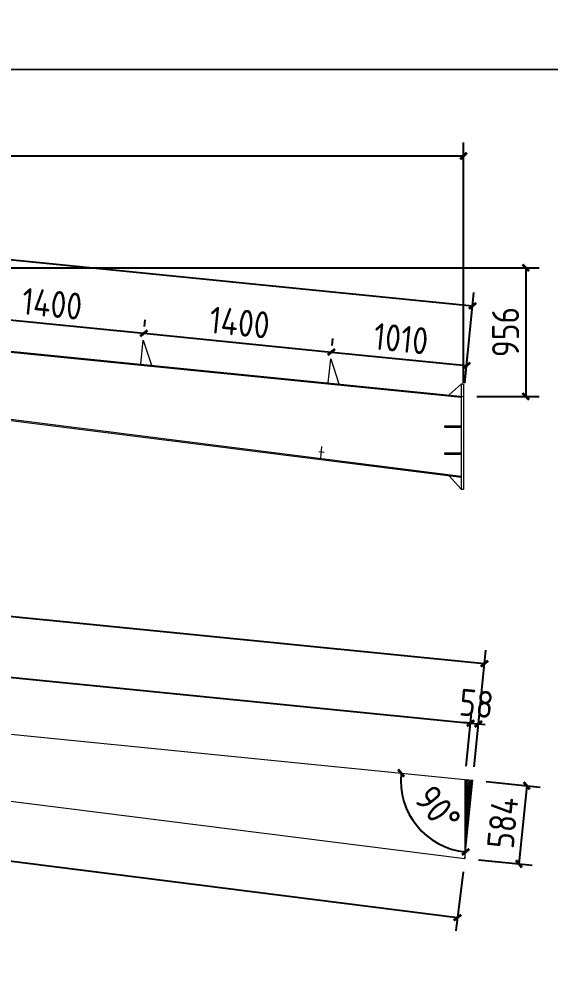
# Model space of a CAD drawing. Extents: x 485428 to 797698, y 56414 to 211814.
# Drawn here: x 756013 to 759960, y 127481 to 134492 of the extents above; entities that cross this region are included whole.
import ezdxf

# ---------------------------------------------------------------- set-up
doc = ezdxf.new("R2010")
doc.units = 0
doc.header["$LTSCALE"] = 1000
doc.header["$MEASUREMENT"] = 0
doc.styles.get("Standard").update_dxf_attribs({"font": 'gbenor.shx', "bigfont": 'gbcbig.shx'})
doc.dimstyles.get("Standard").update_dxf_attribs({"dimscale": 100, "dimtxt": 2, "dimasz": 0.4, "dimexe": 0.5, "dimexo": 1, "dimgap": 0.5, "dimtad": 1, "dimdec": 0, "dimzin": 0, "dimdsep": 46, "dimtxsty": 'Standard', "dimblk": 'ARCHTICK', "dimcen": 0.09, "dimadec": 0, "dimazin": 0, "dimtfac": 1, "dimtdec": 0, "dimtix": 1, "dimtmove": 2, "dimatfit": 3, "dimfxl": 1, "dimtolj": 1, "dimtzin": 0, "dimarcsym": 0})

# ---------------------------------------------------------------- blocks, each defined once
blk = doc.blocks.new('_ArchTick')
at = {"color": 0, "linetype": 'ByBlock', "const_width": 0.4}
blk.add_lwpolyline([(-0.5, -0.5), (0.5, 0.5)], dxfattribs=at)
blk = doc.blocks.new('*D2342')
at = {"color": 3, "lineweight": -2}
for p, q in [((755553.2, 132343.4), (755558.3, 132393.6)), ((755548.3, 132294.1), (756941.4, 132154.8)), ((756946.3, 132204.1), (756951.3, 132254.3))]:
    blk.add_line(p, q, dxfattribs=at)
at = {"layer": 'Defpoints', "color": 0}
for p in [(755543.3, 132243.9), (756936.3, 132104.6), (756941.4, 132154.8)]:
    blk.add_point(p, dxfattribs=at)
at = {"color": 3, "lineweight": -2, "xscale": 50, "yscale": 50, "zscale": 50}
for p, rotation in [((755548.3, 132294.1), 174.289406862425), ((756941.4, 132154.8), 354.2894068624249)]:
    blk.add_blockref('_ArchTick', p, dxfattribs=dict(at, rotation=rotation))
at = {"color": 0, "lineweight": 15, "insert": (756259.8, 132373.7), "char_height": 200, "attachment_point": 5, "rotation": 354.28941}
blk.add_mtext('\\A1;1400', dxfattribs=at)
blk = doc.blocks.new('*D2343')
at = {"color": 3, "lineweight": -2}
for p, q in [((756946.3, 132204.1), (756951.3, 132254.3)), ((756941.4, 132154.8), (758334.4, 132015.5)), ((758339.3, 132064.8), (758344.4, 132115))]:
    blk.add_line(p, q, dxfattribs=at)
at = {"layer": 'Defpoints', "color": 0}
for p in [(756936.3, 132104.6), (758334.4, 132015.5), (758329.4, 131965.3)]:
    blk.add_point(p, dxfattribs=at)
at = {"color": 3, "lineweight": -2, "xscale": 50, "yscale": 50, "zscale": 50}
for p, rotation in [((756941.4, 132154.8), 174.289406862425), ((758334.4, 132015.5), 354.2894068624249)]:
    blk.add_blockref('_ArchTick', p, dxfattribs=dict(at, rotation=rotation))
at = {"color": 0, "lineweight": 15, "insert": (757652.8, 132234.4), "char_height": 200, "attachment_point": 5, "rotation": 354.28941}
blk.add_mtext('\\A1;1400', dxfattribs=at)
blk = doc.blocks.new('*D2344')
at = {"color": 3, "lineweight": -2}
for p, q in [((758339.3, 132064.8), (758344.4, 132115)), ((758334.4, 132015.5), (759339.1, 131915.1)), ((759326.1, 131785.2), (759349, 132014.6))]:
    blk.add_line(p, q, dxfattribs=at)
at = {"layer": 'Defpoints', "color": 0}
for p in [(758329.4, 131965.3), (759339.1, 131915.1), (759316.2, 131685.7)]:
    blk.add_point(p, dxfattribs=at)
at = {"color": 3, "lineweight": -2, "xscale": 50, "yscale": 50, "zscale": 50}
for p, rotation in [((758334.4, 132015.5), 174.289406862425), ((759339.1, 131915.1), 354.2894068624249)]:
    blk.add_blockref('_ArchTick', p, dxfattribs=dict(at, rotation=rotation))
at = {"color": 0, "lineweight": 15, "insert": (758851.7, 132114.5), "char_height": 200, "attachment_point": 5, "rotation": 354.28941}
blk.add_mtext('\\A1;1010', dxfattribs=at)
blk = doc.blocks.new('*D2345')
at = {"color": 3, "lineweight": -2}
for p, q in [((749764.1, 132741.4), (749831.4, 133414.4)), ((749821.5, 133314.9), (759383.5, 132358.7)), ((759326.1, 131785.2), (759393.4, 132458.2))]:
    blk.add_line(p, q, dxfattribs=at)
at = {"layer": 'Defpoints', "color": 0}
for p in [(749754.2, 132641.9), (759383.5, 132358.7), (759316.2, 131685.7)]:
    blk.add_point(p, dxfattribs=at)
at = {"color": 3, "lineweight": -2, "xscale": 50, "yscale": 50, "zscale": 50}
for p, rotation in [((749821.5, 133314.9), 174.2894068624996), ((759383.5, 132358.7), 354.2894068624996)]:
    blk.add_blockref('_ArchTick', p, dxfattribs=dict(at, rotation=rotation))
at = {"color": 0, "lineweight": 15, "insert": (754617.4, 132986), "char_height": 200, "attachment_point": 5, "rotation": 354.28941}
blk.add_mtext('\\A1;9610', dxfattribs=at)
blk = doc.blocks.new('*D2299')
at = {"color": 3, "lineweight": -2}
for p, q in [((749854.2, 132641.9), (759878.6, 132641.9)), ((759778.6, 132641.9), (759778.6, 131685.7)), ((759416.2, 131685.7), (759878.6, 131685.7))]:
    blk.add_line(p, q, dxfattribs=at)
at = {"layer": 'Defpoints', "color": 0}
for p in [(749754.2, 132641.9), (759316.2, 131685.7), (759778.6, 131685.7)]:
    blk.add_point(p, dxfattribs=at)
at = {"color": 3, "lineweight": -2, "xscale": 50, "yscale": 50, "zscale": 50}
for p, rotation in [((759778.6, 132641.9), 90), ((759778.6, 131685.7), 270)]:
    blk.add_blockref('_ArchTick', p, dxfattribs=dict(at, rotation=rotation))
at = {"color": 0, "lineweight": 15, "insert": (759628.6, 132163.8), "char_height": 200, "attachment_point": 5, "rotation": 90}
blk.add_mtext('\\A1;956', dxfattribs=at)
blk = doc.blocks.new('*D2300')
at = {"color": 3, "lineweight": -2}
for p, q in [((749754.2, 132741.9), (749754.2, 133572.7)), ((759316.2, 131785.7), (759316.2, 133572.7)), ((749754.2, 133472.7), (759316.2, 133472.7))]:
    blk.add_line(p, q, dxfattribs=at)
at = {"layer": 'Defpoints', "color": 0}
for p in [(759316.2, 133472.7), (749754.2, 132641.9), (759316.2, 131685.7)]:
    blk.add_point(p, dxfattribs=at)
at = {"color": 3, "lineweight": -2, "xscale": 50, "yscale": 50, "zscale": 50, "rotation": 180}
blk.add_blockref('_ArchTick', (749754.2, 133472.7), dxfattribs=at)
at = {"color": 3, "lineweight": -2, "xscale": 50, "yscale": 50, "zscale": 50}
blk.add_blockref('_ArchTick', (759316.2, 133472.7), dxfattribs=at)
at = {"color": 0, "lineweight": 15, "insert": (754535.2, 133622.7), "char_height": 200, "attachment_point": 5}
blk.add_mtext('\\A1;9562', dxfattribs=at)
blk = doc.blocks.new('*D2301')
at = {"color": 3, "lineweight": -2}
for p, q in [((749810.7, 129890.3), (749852.6, 130308.7)), ((749842.6, 130209.2), (759368.6, 129256.6)), ((759336.7, 128937.7), (759378.6, 129356.1))]:
    blk.add_line(p, q, dxfattribs=at)
at = {"layer": 'Defpoints', "color": 0}
for p in [(749800.8, 129790.8), (759368.6, 129256.6), (759326.8, 128838.2)]:
    blk.add_point(p, dxfattribs=at)
at = {"color": 3, "lineweight": -2, "xscale": 50, "yscale": 50, "zscale": 50}
for p, rotation in [((749842.6, 130209.2), 174.2894068625005), ((759368.6, 129256.6), 354.2894068625005)]:
    blk.add_blockref('_ArchTick', p, dxfattribs=dict(at, rotation=rotation))
at = {"color": 0, "lineweight": 15, "insert": (754621.2, 129888.7), "char_height": 200, "attachment_point": 5, "rotation": 354.28941}
blk.add_mtext('\\A1;上翼板 9574', dxfattribs=at)
blk = doc.blocks.new('*D2302')
at = {"color": 3, "lineweight": -2}
for p, q in [((759336.7, 128937.7), (759378.6, 129356.1)), ((759394.8, 128931.9), (759436.7, 129350.3)), ((759368.6, 129256.6), (759318.9, 129261.6)), ((759368.6, 129256.6), (759426.7, 129250.8)), ((759426.7, 129250.8), (759476.5, 129245.8))]:
    blk.add_line(p, q, dxfattribs=at)
at = {"layer": 'Defpoints', "color": 0}
for p in [(759426.7, 129250.8), (759326.8, 128838.2), (759384.9, 128832.4)]:
    blk.add_point(p, dxfattribs=at)
at = {"color": 3, "lineweight": -2, "xscale": 50, "yscale": 50, "zscale": 50}
for p, rotation in [((759368.6, 129256.6), 354.2894068624249), ((759426.7, 129250.8), 174.2894068624249)]:
    blk.add_blockref('_ArchTick', p, dxfattribs=dict(at, rotation=rotation))
at = {"color": 0, "lineweight": 15, "insert": (759412.6, 129403), "char_height": 200, "attachment_point": 5, "rotation": 354.28941}
blk.add_mtext('\\A1;58', dxfattribs=at)
blk = doc.blocks.new('*D2304')
at = {"color": 3, "lineweight": -2}
for p, q in [((749788.2, 129356), (749732.7, 128916.7)), ((749745.3, 129015.9), (759271.3, 127812)), ((759314.2, 128152.1), (759258.7, 127712.8))]:
    blk.add_line(p, q, dxfattribs=at)
at = {"layer": 'Defpoints', "color": 0}
for p in [(749800.8, 129455.2), (759326.8, 128251.3), (759271.3, 127812)]:
    blk.add_point(p, dxfattribs=at)
at = {"color": 3, "lineweight": -2, "xscale": 50, "yscale": 50, "zscale": 50}
for p, rotation in [((749745.3, 129015.9), 172.7974352008162), ((759271.3, 127812), 352.7974352008162)]:
    blk.add_blockref('_ArchTick', p, dxfattribs=dict(at, rotation=rotation))
at = {"color": 0, "lineweight": 15, "insert": (754527.9, 128569.3), "char_height": 200, "attachment_point": 5, "rotation": 352.79744}
blk.add_mtext('\\A1;下翼板 9602', dxfattribs=at)
blk = doc.blocks.new('*D2278')
at = {"color": 3, "lineweight": -2}
for p, q in [((749810.7, 129890.3), (749897.4, 130757.4)), ((749887.5, 130657.9), (759471.6, 129699.5)), ((759394.8, 128931.9), (759481.6, 129799))]:
    blk.add_line(p, q, dxfattribs=at)
at = {"layer": 'Defpoints', "color": 0}
for p in [(749800.8, 129790.8), (759471.6, 129699.5), (759384.9, 128832.4)]:
    blk.add_point(p, dxfattribs=at)
at = {"color": 3, "lineweight": -2, "xscale": 50, "yscale": 50, "zscale": 50}
for p, rotation in [((749887.5, 130657.9), 174.2894068625004), ((759471.6, 129699.5), 354.2894068625004)]:
    blk.add_blockref('_ArchTick', p, dxfattribs=dict(at, rotation=rotation))
at = {"color": 0, "lineweight": 15, "insert": (754695.1, 130334.5), "char_height": 200, "attachment_point": 5, "rotation": 354.28941}
blk.add_mtext('\\A1;腹板 9632', dxfattribs=at)
blk = doc.blocks.new('*D2305')
at = {"color": 0, "lineweight": -2}
blk.add_arc((749759, 129460.4), 150.4, 352.79744, 82.79744, dxfattribs=at)
at = {"layer": 'Defpoints', "color": 0}
for p in [(749800.8, 129790.8), (749897.7, 129518.7), (749759, 129460.4), (749800.8, 129455.2), (759326.8, 128251.3)]:
    blk.add_point(p, dxfattribs=at)
at = {"color": 0, "lineweight": -2, "xscale": 50, "yscale": 50, "zscale": 50}
for p, rotation in [((749777.9, 129609.6), 172.7974352009012), ((749908.2, 129441.6), 262.7974352009396)]:
    blk.add_blockref('_ArchTick', p, dxfattribs=dict(at, rotation=rotation))
at = {"color": 0, "lineweight": 15, "insert": (750035.9, 129675.2), "char_height": 200, "attachment_point": 5, "rotation": 307.79744}
blk.add_mtext('\\A1;90°', dxfattribs=at)
blk = doc.blocks.new('*D2306')
at = {"color": 0, "lineweight": -2}
blk.add_arc((759384.9, 128832.4), 535.1, 174.28941, 264.28941, dxfattribs=at)
at = {"layer": 'Defpoints', "color": 0}
for p in [(749800.8, 129790.8), (759326.8, 128838.2), (759384.9, 128832.4), (758897.2, 128612.3), (759326.8, 128251.3)]:
    blk.add_point(p, dxfattribs=at)
at = {"color": 0, "lineweight": -2, "xscale": 50, "yscale": 50, "zscale": 50}
for p, rotation in [((758852.5, 128885.6), 84.28940686250085), ((759331.7, 128300), 354.2894068625022)]:
    blk.add_blockref('_ArchTick', p, dxfattribs=dict(at, rotation=rotation))
at = {"color": 0, "lineweight": 15, "insert": (759125.6, 128620.2), "char_height": 200, "attachment_point": 5, "rotation": 309.28941}
blk.add_mtext('\\A1;90°', dxfattribs=at)
blk = doc.blocks.new('*D2341')
at = {"color": 3, "lineweight": -2}
for p, q in [((759484.4, 128822.4), (759885.3, 128782.4)), ((759785.8, 128792.3), (759727.7, 128211.2)), ((759426.3, 128241.4), (759827.2, 128201.3))]:
    blk.add_line(p, q, dxfattribs=at)
at = {"layer": 'Defpoints', "color": 0}
for p in [(759384.9, 128832.4), (759326.8, 128251.3), (759727.7, 128211.2)]:
    blk.add_point(p, dxfattribs=at)
at = {"color": 3, "lineweight": -2, "xscale": 50, "yscale": 50, "zscale": 50}
for p, rotation in [((759785.8, 128792.3), 84.28940686249521), ((759727.7, 128211.2), 264.2894068624952)]:
    blk.add_blockref('_ArchTick', p, dxfattribs=dict(at, rotation=rotation))
at = {"color": 0, "lineweight": 15, "insert": (759607.5, 128516.7), "char_height": 200, "attachment_point": 5, "rotation": 84.28941}
blk.add_mtext('\\A1;584', dxfattribs=at)

msp = doc.modelspace()

# ---------------------------------------------------------------- hatches: boundary and pattern name
at = {"lineweight": 15}
h = msp.add_hatch(dxfattribs=at)
h.set_pattern_fill('ANSI31', color=256, scale=5, style=0)
h.set_pattern_definition([(45, (28.625, -20713.748), (-5.612660076, 5.612660076), [])])
h.paths.add_polyline_path([(749800.8, 129790.8), (749759, 129460.4), (749800.8, 129455.2)])
h.paths.add_polyline_path([(759326.8, 128251.3), (759384.9, 128832.4), (759326.8, 128838.2)])

# ---------------------------------------------------------------- linework, layer by layer
for p, q in [((749754.2, 132641.9), (759316.2, 131685.7)), ((749772.2, 132632.1), (759298.2, 131679.5)), ((749772.2, 132296.5), (759298.2, 131092.6)), ((749772.2, 132288.4), (759298.2, 131084.5)), ((758240.4, 131276.7), (758280.1, 131271.7)), ((749800.8, 129790.8), (759326.8, 128838.2)), ((749800.8, 129455.2), (759326.8, 128251.3)), ((759326.8, 128838.2), (759384.9, 128832.4)), ((759326.8, 128251.3), (759384.9, 128832.4))]:
    msp.add_line(p, q, dxfattribs=at)
at = {"color": 2, "lineweight": 15}
for p, q in [((756918.4, 131925.5), (756936.3, 132104.6)), ((756918.4, 131925.5), (756936.3, 132104.6)), ((756936.3, 132104.6), (756998, 131917.6)), ((758311.5, 131786.2), (758329.4, 131965.3)), ((758311.5, 131786.2), (758329.4, 131965.3)), ((758329.4, 131965.3), (758391.1, 131778.2)), ((759298.2, 131775.9), (759210.2, 131696.3)), ((759298.2, 131775.9), (759298.2, 130995.9)), ((759316.2, 131775.9), (759298.2, 131775.9)), ((759316.2, 131775.9), (759316.2, 130995.9)), ((759176.2, 131455.9), (759176.2, 131465.9)), ((759176.2, 131465.9), (759296.2, 131465.9)), ((759176.2, 131455.9), (759296.2, 131455.9)), ((758255.3, 131224.4), (758264.3, 131314)), ((759176.2, 131255.9), (759176.2, 131265.9)), ((759176.2, 131265.9), (759296.2, 131265.9)), ((759176.2, 131255.9), (759296.2, 131255.9)), ((759210.3, 131095.7), (759298.2, 130995.9)), ((759298.2, 130995.9), (759316.2, 130995.9)), ((759326.8, 128838.2), (759326.8, 128251.3))]:
    msp.add_line(p, q, dxfattribs=at)
at = {"lineweight": 15}
for points in [[(748588.1, 144614.2), (763438.1, 144614.2), (763438.1, 134114.2), (748588.1, 134114.2)], [(748588.1, 134114.2), (763438.1, 134114.2), (763438.1, 123614.2), (748588.1, 123614.2)]]:
    msp.add_lwpolyline(points, close=True, dxfattribs=at)

# ---------------------------------------------------------------- dimensions: what is measured, and where the dimension line sits
dim = msp.add_linear_dim(base=(759316.2, 133472.7), p1=(749754.2, 132641.9), p2=(759316.2, 131685.7), dimstyle='Standard', override={"dimtxt": 2, "dimasz": 0.5, "dimexe": 1, "dimexo": 1, "dimclrd": 3, "dimclre": 3}, dxfattribs=at)
dim.commit()
dim.dimension.update_dxf_attribs({"geometry": '*D2300', "text_midpoint": (754535.2, 133622.7)})
for p1, p2, distance, picture, middle in [((749754.2, 132641.9), (759316.2, 131685.7), 676.3, '*D2345', (754617.4, 132986)), ((759384.9, 128832.4), (759326.8, 128251.3), 402.9, '*D2341', (759607.5, 128516.7))]:
    dim = msp.add_aligned_dim(p1=p1, p2=p2, distance=distance, dimstyle='Standard', override={"dimtxt": 2, "dimasz": 0.5, "dimexe": 1, "dimexo": 1, "dimclrd": 3, "dimclre": 3}, dxfattribs=at)
    dim.commit()
    dim.dimension.update_dxf_attribs({"geometry": picture, "text_midpoint": middle})
for base, p1, p2, angle, picture, middle in [((759778.6, 131685.7), (749754.2, 132641.9), (759316.2, 131685.7), 90, '*D2299', (759628.6, 132163.8)), ((756941.4, 132154.8), (755543.3, 132243.9), (756936.3, 132104.6), 174.28941, '*D2342', (756259.8, 132373.7)), ((758334.4, 132015.5), (756936.3, 132104.6), (758329.4, 131965.3), 174.28941, '*D2343', (757652.8, 132234.4)), ((759339.1, 131915.1), (758329.4, 131965.3), (759316.2, 131685.7), 174.28941, '*D2344', (758851.7, 132114.5)), ((759426.7, 129250.8), (759326.8, 128838.2), (759384.9, 128832.4), 174.28941, '*D2302', (759412.6, 129403))]:
    dim = msp.add_linear_dim(base=base, p1=p1, p2=p2, angle=angle, dimstyle='Standard', override={"dimtxt": 2, "dimasz": 0.5, "dimexe": 1, "dimexo": 1, "dimclrd": 3, "dimclre": 3}, dxfattribs=at)
    dim.commit()
    dim.dimension.update_dxf_attribs({"geometry": picture, "text_midpoint": middle})
for p2, distance, text, picture, middle in [((759384.9, 128832.4), 871.4, '腹板 9632', '*D2278', (754695.1, 130334.5)), ((759326.8, 128838.2), 420.5, '上翼板 9574', '*D2301', (754621.2, 129888.7))]:
    dim = msp.add_aligned_dim(p1=(749800.8, 129790.8), p2=p2, distance=distance, text=text, dimstyle='Standard', override={"dimtxt": 2, "dimasz": 0.5, "dimexe": 1, "dimexo": 1, "dimclrd": 3, "dimclre": 3}, dxfattribs=at)
    dim.commit()
    dim.dimension.update_dxf_attribs({"geometry": picture, "text_midpoint": middle})
at = {"color": 1, "lineweight": 15}
for base, line1, line2, picture, middle in [((749897.7, 129518.7), ((749800.8, 129455.2), (759326.8, 128251.3)), ((749800.8, 129790.8), (749759, 129460.4)), '*D2305', (750035.9, 129675.2)), ((758897.2, 128612.3), ((759326.8, 128251.3), (759384.9, 128832.4)), ((749800.8, 129790.8), (759326.8, 128838.2)), '*D2306', (759125.6, 128620.2))]:
    dim = msp.add_angular_dim_2l(base=base, line1=line1, line2=line2, dimstyle='Standard', override={"dimtxt": 2, "dimasz": 0.5, "dimgap": 1}, dxfattribs=at)
    dim.commit()
    dim.dimension.update_dxf_attribs({"geometry": picture, "text_midpoint": middle})
at = {"lineweight": 15}
dim = msp.add_linear_dim(base=(759271.3, 127812), p1=(749800.8, 129455.2), p2=(759326.8, 128251.3), angle=172.79744, text='下翼板 9602', dimstyle='Standard', override={"dimtxt": 2, "dimasz": 0.5, "dimexe": 1, "dimexo": 1, "dimclrd": 3, "dimclre": 3}, dxfattribs=at)
dim.commit()
dim.dimension.update_dxf_attribs({"geometry": '*D2304', "text_midpoint": (754527.9, 128569.3)})

doc.saveas('drawing.dxf')
